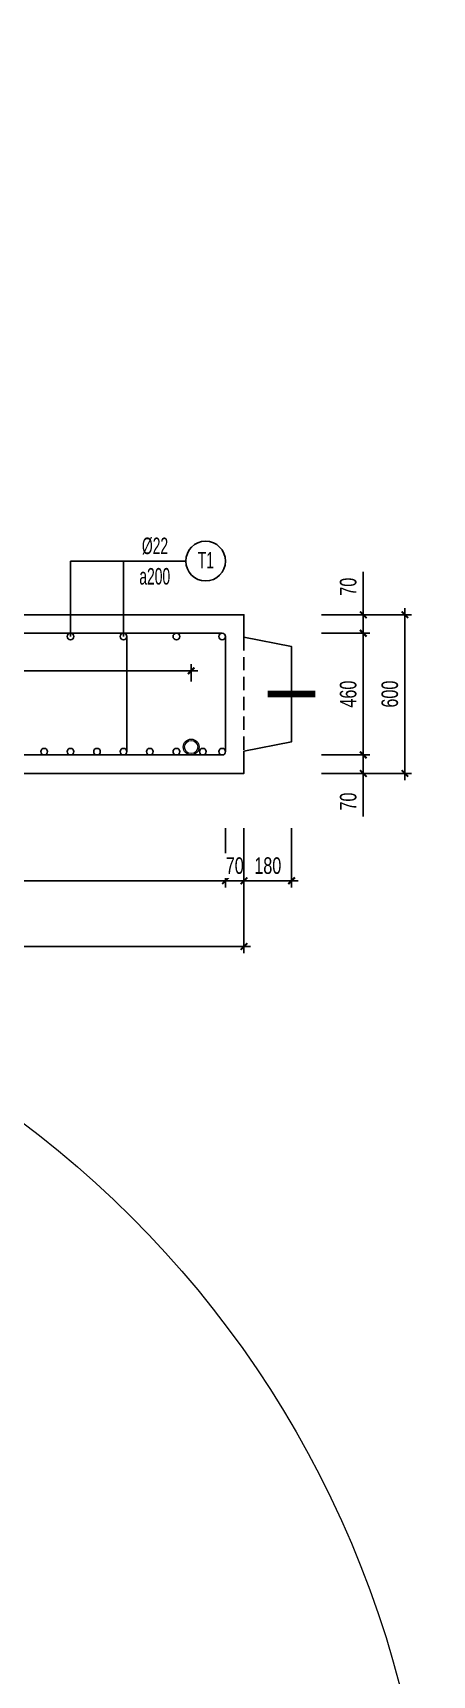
# Model space of a CAD drawing. Header units: millimetres. Extents: x -147841 to 368790, y -162721 to 84261.
# Drawn here: x 256343 to 257852, y -103522 to -97313 of the extents above; entities that cross this region are included whole.
import ezdxf
from ezdxf.enums import TextEntityAlignment as Align

# ---------------------------------------------------------------- set-up
doc = ezdxf.new("R2010")
doc.units = ezdxf.units.MM
doc.header["$LTSCALE"] = 1000
doc.header["$MEASUREMENT"] = 0
doc.header["$PDMODE"] = 1
doc.header["$PDSIZE"] = -10
doc.linetypes.add('DASHED', pattern=[0.75, 0.5, -0.25])
doc.layers.get('0').update_dxf_attribs({"linetype": 'CONTINUOUS', "lineweight": 18})
doc.layers.get('DEFPOINTS').update_dxf_attribs({"color": 5, "linetype": 'CONTINUOUS', "lineweight": 18})
for name, color, linetype, lineweight in [('0-THAY', 7, 'CONTINUOUS', 18), ('ccu11-Dim', 8, 'CONTINUOUS', 18), ('DIM', 8, 'CONTINUOUS', 18)]:
    doc.layers.add(name, color=color, linetype=linetype, lineweight=lineweight)
for name, color, linetype in [('ccu11-Khuat', 9, 'DASHED'), ('ccu11-Manh', 8, 'CONTINUOUS'), ('ccu11-Thep', 4, 'CONTINUOUS'), ('ccu11-Thepdai', 6, 'CONTINUOUS'), ('KC-Cotthep', 8, 'CONTINUOUS'), ('KC-Dim', 8, 'CONTINUOUS'), ('KC-Manh', 8, 'CONTINUOUS'), ('KC-Thay', 7, 'CONTINUOUS')]:
    doc.layers.add(name, color=color, linetype=linetype)
doc.styles.add('ARIAL', font='arial.ttf', dxfattribs={"width": 0.7})
doc.styles.add('ccu11-dim', font='vnsimli.shx', dxfattribs={"width": 0.65, "bigfont": 'bigfont.shx'})
doc.dimstyles.new('2.5-25', dxfattribs={"dimscale": 25, "dimtxt": 2.5, "dimasz": 1, "dimexe": 1, "dimexo": 2, "dimgap": 1, "dimtad": 1, "dimdec": 1, "dimrnd": 5, "dimdsep": 46, "dimtxsty": 'ARIAL', "dimblk": 'ARCHTICK', "dimcen": -1, "dimdle": 1, "dimclrd": 256, "dimclre": 256, "dimclrt": 3, "dimadec": 0, "dimazin": 2, "dimtfac": 0.1, "dimtdec": 1, "dimtmove": 0, "dimatfit": 1, "dimldrblk": 'ARCHTICK', "dimfxl": 1, "dimtvp": 0.833333, "dimtfill": 1, "dimtolj": 1, "dimtzin": 12, "dimarcsym": 0})
doc.dimstyles.new('ccu11-100x4', dxfattribs={"dimscale": 100, "dimtxt": 2.5, "dimasz": 1, "dimexe": 1, "dimexo": 2, "dimgap": 1, "dimtad": 1, "dimdec": 0, "dimlfac": 0.25, "dimdsep": 46, "dimtxsty": 'ccu11-dim', "dimblk": 'ARCHTICK', "dimcen": -1, "dimdle": 1, "dimclrd": 256, "dimclre": 256, "dimclrt": 31, "dimadec": 0, "dimazin": 2, "dimtfac": 0.1, "dimtdec": 0, "dimtmove": 0, "dimatfit": 1, "dimldrblk": 'ARCHTICK', "dimfxl": 1, "dimtvp": 0.833333, "dimtolj": 1, "dimtzin": 12, "dimarcsym": 0})

# ---------------------------------------------------------------- blocks, each defined once
blk = doc.blocks.new('_ARCHTICK')
at = {"color": 0, "linetype": 'ByBlock', "const_width": 0.3}
blk.add_lwpolyline([(-0.5, -0.5), (0.5, 0.5)], dxfattribs=at)
blk = doc.blocks.new('*D424')
at = {"layer": 'DEFPOINTS', "color": 0, "linetype": 'ByBlock', "ltscale": 30, "transparency": 16777216}
for p in [(251890.6, -100269.7), (257070.6, -100269.7), (257070.6, -100518.4)]:
    blk.add_point(p, dxfattribs=at)
at = {"layer": 'KC-Dim', "linetype": 'ByBlock', "lineweight": -2, "ltscale": 30, "transparency": 16777216}
for p, q in [((251890.6, -100319.7), (251890.6, -100543.4)), ((257070.6, -100319.7), (257070.6, -100543.4)), ((251865.6, -100518.4), (257095.6, -100518.4))]:
    blk.add_line(p, q, dxfattribs=at)
at = {"layer": 'KC-Dim', "linetype": 'ByBlock', "lineweight": -2, "ltscale": 30, "transparency": 16777216, "xscale": 25, "yscale": 25, "zscale": 25, "rotation": 180}
blk.add_blockref('_ARCHTICK', (251890.6, -100518.4), dxfattribs=at)
at = {"layer": 'KC-Dim', "linetype": 'ByBlock', "lineweight": -2, "ltscale": 30, "transparency": 16777216, "xscale": 25, "yscale": 25, "zscale": 25}
blk.add_blockref('_ARCHTICK', (257070.6, -100518.4), dxfattribs=at)
at = {"layer": 'KC-Dim', "color": 3, "linetype": 'ByBlock', "ltscale": 30, "transparency": 16777216, "insert": (254480.6, -100461.5), "char_height": 62.5, "attachment_point": 5, "style": 'ARIAL', "bg_fill": 3, "box_fill_scale": 1.25, "bg_fill_color": 256, "bg_fill_true_color": 13158600, "bg_fill_transparency": 0}
blk.add_mtext('\\A1;5180', dxfattribs=at)
blk = doc.blocks.new('*D425')
at = {"layer": 'DEFPOINTS', "color": 0, "linetype": 'ByBlock', "ltscale": 30, "transparency": 16777216}
for p in [(251540.6, -100269.7), (257140.6, -100269.7), (257140.6, -100767)]:
    blk.add_point(p, dxfattribs=at)
at = {"layer": 'KC-Dim', "linetype": 'ByBlock', "lineweight": -2, "ltscale": 30, "transparency": 16777216}
for p, q in [((251540.6, -100319.7), (251540.6, -100792)), ((257140.6, -100319.7), (257140.6, -100792)), ((251515.6, -100767), (257165.6, -100767))]:
    blk.add_line(p, q, dxfattribs=at)
at = {"layer": 'KC-Dim', "linetype": 'ByBlock', "lineweight": -2, "ltscale": 30, "transparency": 16777216, "xscale": 25, "yscale": 25, "zscale": 25, "rotation": 180}
blk.add_blockref('_ARCHTICK', (251540.6, -100767), dxfattribs=at)
at = {"layer": 'KC-Dim', "linetype": 'ByBlock', "lineweight": -2, "ltscale": 30, "transparency": 16777216, "xscale": 25, "yscale": 25, "zscale": 25}
blk.add_blockref('_ARCHTICK', (257140.6, -100767), dxfattribs=at)
at = {"layer": 'KC-Dim', "color": 3, "linetype": 'ByBlock', "ltscale": 30, "transparency": 16777216, "insert": (254340.6, -100710.1), "char_height": 62.5, "attachment_point": 5, "style": 'ARIAL', "bg_fill": 3, "box_fill_scale": 1.25, "bg_fill_color": 256, "bg_fill_true_color": 13158600, "bg_fill_transparency": 0}
blk.add_mtext('\\A1;5600', dxfattribs=at)
blk = doc.blocks.new('*D426')
at = {"layer": 'DEFPOINTS', "color": 0, "linetype": 'ByBlock', "ltscale": 30, "transparency": 16777216}
for p in [(257383.7, -99512.8), (257748.7, -99512.8), (257383.7, -100112.8)]:
    blk.add_point(p, dxfattribs=at)
at = {"layer": 'KC-Dim', "linetype": 'ByBlock', "lineweight": -2, "ltscale": 30, "transparency": 16777216}
for p, q in [((257433.7, -99512.8), (257773.7, -99512.8)), ((257748.7, -100137.8), (257748.7, -99487.8)), ((257433.7, -100112.8), (257773.7, -100112.8))]:
    blk.add_line(p, q, dxfattribs=at)
at = {"layer": 'KC-Dim', "linetype": 'ByBlock', "lineweight": -2, "ltscale": 30, "transparency": 16777216, "xscale": 25, "yscale": 25, "zscale": 25}
for p, rotation in [((257748.7, -99512.8), 90), ((257748.7, -100112.8), 270)]:
    blk.add_blockref('_ARCHTICK', p, dxfattribs=dict(at, rotation=rotation))
at = {"layer": 'KC-Dim', "color": 3, "linetype": 'ByBlock', "ltscale": 30, "transparency": 16777216, "insert": (257691.8, -99812.8), "char_height": 62.5, "attachment_point": 5, "rotation": 90, "style": 'ARIAL', "bg_fill": 3, "box_fill_scale": 1.25, "bg_fill_color": 256, "bg_fill_true_color": 13158600, "bg_fill_transparency": 0}
blk.add_mtext('\\A1;600', dxfattribs=at)
blk = doc.blocks.new('*D427')
at = {"layer": 'DEFPOINTS', "color": 0, "linetype": 'ByBlock', "ltscale": 30, "transparency": 16777216}
for p in [(257383.7, -99582.8), (257383.7, -100042.8), (257591.5, -100042.8)]:
    blk.add_point(p, dxfattribs=at)
at = {"layer": 'KC-Dim', "linetype": 'ByBlock', "lineweight": -2, "ltscale": 30, "transparency": 16777216}
for p, q in [((257433.7, -99582.8), (257616.5, -99582.8)), ((257591.5, -99557.8), (257591.5, -100067.8)), ((257433.7, -100042.8), (257616.5, -100042.8))]:
    blk.add_line(p, q, dxfattribs=at)
at = {"layer": 'KC-Dim', "linetype": 'ByBlock', "lineweight": -2, "ltscale": 30, "transparency": 16777216, "xscale": 25, "yscale": 25, "zscale": 25}
for p, rotation in [((257591.5, -99582.8), 90), ((257591.5, -100042.8), 270)]:
    blk.add_blockref('_ARCHTICK', p, dxfattribs=dict(at, rotation=rotation))
at = {"layer": 'KC-Dim', "color": 3, "linetype": 'ByBlock', "ltscale": 30, "transparency": 16777216, "insert": (257534.6, -99812.8), "char_height": 62.5, "attachment_point": 5, "rotation": 90, "style": 'ARIAL', "bg_fill": 3, "box_fill_scale": 1.25, "bg_fill_color": 256, "bg_fill_true_color": 13158600, "bg_fill_transparency": 0}
blk.add_mtext('\\A1;460', dxfattribs=at)
blk = doc.blocks.new('*D428')
at = {"layer": 'DEFPOINTS', "color": 0, "linetype": 'ByBlock', "ltscale": 30, "transparency": 16777216}
for p in [(257383.7, -99512.8), (257591.5, -99512.8), (257383.7, -99582.8)]:
    blk.add_point(p, dxfattribs=at)
at = {"layer": 'KC-Dim', "linetype": 'ByBlock', "lineweight": -2, "ltscale": 30, "transparency": 16777216}
for p, q in [((257591.5, -99512.8), (257591.5, -99350.7)), ((257433.7, -99512.8), (257616.5, -99512.8)), ((257591.5, -99582.8), (257591.5, -99512.8)), ((257433.7, -99582.8), (257616.5, -99582.8)), ((257591.5, -99582.8), (257591.5, -99607.8))]:
    blk.add_line(p, q, dxfattribs=at)
at = {"layer": 'KC-Dim', "linetype": 'ByBlock', "lineweight": -2, "ltscale": 30, "transparency": 16777216, "xscale": 25, "yscale": 25, "zscale": 25}
for p, rotation in [((257591.5, -99512.8), 270), ((257591.5, -99582.8), 90)]:
    blk.add_blockref('_ARCHTICK', p, dxfattribs=dict(at, rotation=rotation))
at = {"layer": 'KC-Dim', "color": 3, "linetype": 'ByBlock', "ltscale": 30, "transparency": 16777216, "insert": (257534.6, -99406.7), "char_height": 62.5, "attachment_point": 5, "rotation": 90, "style": 'ARIAL', "bg_fill": 3, "box_fill_scale": 1.25, "bg_fill_color": 256, "bg_fill_true_color": 13158600, "bg_fill_transparency": 0}
blk.add_mtext('\\A1;70', dxfattribs=at)
blk = doc.blocks.new('*D429')
at = {"layer": 'DEFPOINTS', "color": 0, "linetype": 'ByBlock', "ltscale": 30, "transparency": 16777216}
for p in [(257383.7, -100042.8), (257383.7, -100112.8), (257591.5, -100112.8)]:
    blk.add_point(p, dxfattribs=at)
at = {"layer": 'KC-Dim', "linetype": 'ByBlock', "lineweight": -2, "ltscale": 30, "transparency": 16777216}
for p, q in [((257591.5, -100042.8), (257591.5, -100017.8)), ((257433.7, -100042.8), (257616.5, -100042.8)), ((257591.5, -100042.8), (257591.5, -100112.8)), ((257433.7, -100112.8), (257616.5, -100112.8)), ((257591.5, -100112.8), (257591.5, -100275))]:
    blk.add_line(p, q, dxfattribs=at)
at = {"layer": 'KC-Dim', "linetype": 'ByBlock', "lineweight": -2, "ltscale": 30, "transparency": 16777216, "xscale": 25, "yscale": 25, "zscale": 25}
for p, rotation in [((257591.5, -100042.8), 270), ((257591.5, -100112.8), 90)]:
    blk.add_blockref('_ARCHTICK', p, dxfattribs=dict(at, rotation=rotation))
at = {"layer": 'KC-Dim', "color": 3, "linetype": 'ByBlock', "ltscale": 30, "transparency": 16777216, "insert": (257534.6, -100218.9), "char_height": 62.5, "attachment_point": 5, "rotation": 90, "style": 'ARIAL', "bg_fill": 3, "box_fill_scale": 1.25, "bg_fill_color": 256, "bg_fill_true_color": 13158600, "bg_fill_transparency": 0}
blk.add_mtext('\\A1;70', dxfattribs=at)
blk = doc.blocks.new('*D430')
at = {"layer": 'DEFPOINTS', "color": 0, "ltscale": 3000, "transparency": 16777216}
for p in [(257070.6, -100269.7), (257140.6, -100269.7)]:
    blk.add_point(p, dxfattribs=at)
at = {"layer": 'KC-Dim', "lineweight": -2, "ltscale": 3000, "transparency": 16777216}
for p, q in [((257070.6, -100319.7), (257070.6, -100543.4)), ((257140.6, -100319.7), (257140.6, -100543.4)), ((257045.6, -100518.4), (257165.6, -100518.4))]:
    blk.add_line(p, q, dxfattribs=at)
at = {"layer": 'KC-Dim', "lineweight": -2, "ltscale": 3000, "transparency": 16777216, "xscale": 25, "yscale": 25, "zscale": 25, "rotation": 180}
blk.add_blockref('_ARCHTICK', (257070.6, -100518.4), dxfattribs=at)
at = {"layer": 'KC-Dim', "lineweight": -2, "ltscale": 3000, "transparency": 16777216, "xscale": 25, "yscale": 25, "zscale": 25}
blk.add_blockref('_ARCHTICK', (257140.6, -100518.4), dxfattribs=at)
at = {"layer": 'KC-Dim', "color": 3, "ltscale": 3000, "transparency": 16777216, "insert": (257105.6, -100461.5), "char_height": 62.5, "attachment_point": 5, "style": 'ARIAL', "bg_fill": 3, "box_fill_scale": 1.25, "bg_fill_color": 256, "bg_fill_true_color": 13158600, "bg_fill_transparency": 0}
blk.add_mtext('\\A1;70', dxfattribs=at)
at = {"layer": 'DEFPOINTS', "color": 0, "ltscale": 3000, "transparency": 16777216}
blk.add_point((257140.6, -100518.4), dxfattribs=at)
blk = doc.blocks.new('*D431')
at = {"layer": 'DEFPOINTS', "color": 0, "ltscale": 3000, "transparency": 16777216}
for p in [(257140.6, -100269.7), (257320.6, -100269.7)]:
    blk.add_point(p, dxfattribs=at)
at = {"layer": 'KC-Dim', "lineweight": -2, "ltscale": 3000, "transparency": 16777216}
for p, q in [((257140.6, -100319.7), (257140.6, -100543.4)), ((257320.6, -100319.7), (257320.6, -100543.4)), ((257115.6, -100518.4), (257345.6, -100518.4))]:
    blk.add_line(p, q, dxfattribs=at)
at = {"layer": 'KC-Dim', "color": 3, "ltscale": 3000, "transparency": 16777216, "insert": (257230.6, -100461.5), "char_height": 62.5, "attachment_point": 5, "style": 'ARIAL', "bg_fill": 3, "box_fill_scale": 1.25, "bg_fill_color": 256, "bg_fill_true_color": 13158600, "bg_fill_transparency": 0}
blk.add_mtext('\\A1;180', dxfattribs=at)
at = {"layer": 'DEFPOINTS', "color": 0, "ltscale": 3000, "transparency": 16777216}
blk.add_point((257320.6, -100518.4), dxfattribs=at)
at = {"layer": 'KC-Dim', "lineweight": -2, "ltscale": 3000, "transparency": 16777216, "xscale": 25, "yscale": 25, "zscale": 25, "rotation": 180}
blk.add_blockref('_ARCHTICK', (257140.6, -100518.4), dxfattribs=at)
at = {"layer": 'KC-Dim', "lineweight": -2, "ltscale": 3000, "transparency": 16777216, "xscale": 25, "yscale": 25, "zscale": 25}
blk.add_blockref('_ARCHTICK', (257320.6, -100518.4), dxfattribs=at)
blk = doc.blocks.new('*U414')
at = {"layer": 'ccu11-Thepdai', "flags": 128}
blk.add_lwpolyline([(-50, 230), (37.5, 230, -0.414214), (50, 217.5), (50, -114.4), (50, -217.5, -0.414214), (37.5, -230), (-50, -230)], format="xyb", dxfattribs=at)
blk = doc.blocks.new('*U415')
at = {"layer": 'DIM', "color": 0, "linetype": 'ByBlock', "lineweight": -2, "transparency": 16777216}
for p in [(0, 0), (400, 0), (800, 0), (1200, 0), (1600, 0)]:
    blk.add_blockref('*U414', p, dxfattribs=at)
blk = doc.blocks.new('*D1504')
at = {"layer": 'DEFPOINTS', "color": 0, "linetype": 'ByBlock', "ltscale": 30, "transparency": 16777216}
for p in [(222151.3, -97642), (222151.3, -97743.7), (220951.3, -97830)]:
    blk.add_point(p, dxfattribs=at)
at = {"layer": 'KC-Dim', "linetype": 'ByBlock', "lineweight": -2, "ltscale": 30, "transparency": 16777216}
for p, q in [((220951.3, -97780), (220951.3, -97718.7)), ((222151.3, -97692), (222151.3, -97768.7)), ((220926.3, -97743.7), (222176.3, -97743.7))]:
    blk.add_line(p, q, dxfattribs=at)
at = {"layer": 'KC-Dim', "linetype": 'ByBlock', "lineweight": -2, "ltscale": 30, "transparency": 16777216, "xscale": 25, "yscale": 25, "zscale": 25, "rotation": 180}
blk.add_blockref('_ARCHTICK', (220951.3, -97743.7), dxfattribs=at)
at = {"layer": 'KC-Dim', "linetype": 'ByBlock', "lineweight": -2, "ltscale": 30, "transparency": 16777216, "xscale": 25, "yscale": 25, "zscale": 25}
blk.add_blockref('_ARCHTICK', (222151.3, -97743.7), dxfattribs=at)
at = {"layer": 'KC-Dim', "color": 3, "linetype": 'ByBlock', "ltscale": 30, "transparency": 16777216, "insert": (221551.3, -97686.8), "char_height": 62.5, "attachment_point": 5, "style": 'ARIAL', "bg_fill": 3, "box_fill_scale": 1.25, "bg_fill_color": 256, "bg_fill_true_color": 13158600, "bg_fill_transparency": 0}
blk.add_mtext('\\A1;1200', dxfattribs=at)
blk = doc.blocks.new('*D1505')
at = {"layer": 'DEFPOINTS', "color": 0, "linetype": 'ByBlock', "ltscale": 30, "transparency": 16777216}
for p in [(222151.3, -97642), (223346.3, -97743.7), (223346.3, -97833.7)]:
    blk.add_point(p, dxfattribs=at)
at = {"layer": 'KC-Dim', "linetype": 'ByBlock', "lineweight": -2, "ltscale": 30, "transparency": 16777216}
for p, q in [((222151.3, -97692), (222151.3, -97768.7)), ((223346.3, -97783.7), (223346.3, -97718.7)), ((222126.3, -97743.7), (223371.3, -97743.7))]:
    blk.add_line(p, q, dxfattribs=at)
at = {"layer": 'KC-Dim', "linetype": 'ByBlock', "lineweight": -2, "ltscale": 30, "transparency": 16777216, "xscale": 25, "yscale": 25, "zscale": 25, "rotation": 180}
blk.add_blockref('_ARCHTICK', (222151.3, -97743.7), dxfattribs=at)
at = {"layer": 'KC-Dim', "linetype": 'ByBlock', "lineweight": -2, "ltscale": 30, "transparency": 16777216, "xscale": 25, "yscale": 25, "zscale": 25}
blk.add_blockref('_ARCHTICK', (223346.3, -97743.7), dxfattribs=at)
at = {"layer": 'KC-Dim', "color": 3, "linetype": 'ByBlock', "ltscale": 30, "transparency": 16777216, "insert": (222748.8, -97686.8), "char_height": 62.5, "attachment_point": 5, "style": 'ARIAL', "bg_fill": 3, "box_fill_scale": 1.25, "bg_fill_color": 256, "bg_fill_true_color": 13158600, "bg_fill_transparency": 0}
blk.add_mtext('\\A1;1195', dxfattribs=at)
blk = doc.blocks.new('*D1506')
at = {"layer": 'DEFPOINTS', "color": 0, "linetype": 'ByBlock', "ltscale": 30, "transparency": 16777216}
for p in [(224541.3, -97642), (224541.3, -97743.7), (223346.3, -97833.7)]:
    blk.add_point(p, dxfattribs=at)
at = {"layer": 'KC-Dim', "linetype": 'ByBlock', "lineweight": -2, "ltscale": 30, "transparency": 16777216}
for p, q in [((223346.3, -97783.7), (223346.3, -97718.7)), ((224541.3, -97692), (224541.3, -97768.7)), ((223321.3, -97743.7), (224566.3, -97743.7))]:
    blk.add_line(p, q, dxfattribs=at)
at = {"layer": 'KC-Dim', "linetype": 'ByBlock', "lineweight": -2, "ltscale": 30, "transparency": 16777216, "xscale": 25, "yscale": 25, "zscale": 25, "rotation": 180}
blk.add_blockref('_ARCHTICK', (223346.3, -97743.7), dxfattribs=at)
at = {"layer": 'KC-Dim', "linetype": 'ByBlock', "lineweight": -2, "ltscale": 30, "transparency": 16777216, "xscale": 25, "yscale": 25, "zscale": 25}
blk.add_blockref('_ARCHTICK', (224541.3, -97743.7), dxfattribs=at)
at = {"layer": 'KC-Dim', "color": 3, "linetype": 'ByBlock', "ltscale": 30, "transparency": 16777216, "insert": (223943.8, -97686.8), "char_height": 62.5, "attachment_point": 5, "style": 'ARIAL', "bg_fill": 3, "box_fill_scale": 1.25, "bg_fill_color": 256, "bg_fill_true_color": 13158600, "bg_fill_transparency": 0}
blk.add_mtext('\\A1;1195', dxfattribs=at)
blk = doc.blocks.new('*D1507')
at = {"layer": 'DEFPOINTS', "color": 0, "linetype": 'ByBlock', "ltscale": 30, "transparency": 16777216}
for p in [(224541.3, -97642), (225941.3, -97743.7), (225941.3, -97833.7)]:
    blk.add_point(p, dxfattribs=at)
at = {"layer": 'KC-Dim', "linetype": 'ByBlock', "lineweight": -2, "ltscale": 30, "transparency": 16777216}
for p, q in [((224541.3, -97692), (224541.3, -97768.7)), ((225941.3, -97783.7), (225941.3, -97718.7)), ((224516.3, -97743.7), (225966.3, -97743.7))]:
    blk.add_line(p, q, dxfattribs=at)
at = {"layer": 'KC-Dim', "linetype": 'ByBlock', "lineweight": -2, "ltscale": 30, "transparency": 16777216, "xscale": 25, "yscale": 25, "zscale": 25, "rotation": 180}
blk.add_blockref('_ARCHTICK', (224541.3, -97743.7), dxfattribs=at)
at = {"layer": 'KC-Dim', "linetype": 'ByBlock', "lineweight": -2, "ltscale": 30, "transparency": 16777216, "xscale": 25, "yscale": 25, "zscale": 25}
blk.add_blockref('_ARCHTICK', (225941.3, -97743.7), dxfattribs=at)
at = {"layer": 'KC-Dim', "color": 3, "linetype": 'ByBlock', "ltscale": 30, "transparency": 16777216, "insert": (225241.3, -97686.8), "char_height": 62.5, "attachment_point": 5, "style": 'ARIAL', "bg_fill": 3, "box_fill_scale": 1.25, "bg_fill_color": 256, "bg_fill_true_color": 13158600, "bg_fill_transparency": 0}
blk.add_mtext('\\A1;1400', dxfattribs=at)
blk = doc.blocks.new('A$C260038B3')
at = {"layer": '0-THAY', "linetype": 'Continuous'}
for radius in [120, 100]:
    blk.add_circle((0, 0), radius, dxfattribs=at)
blk = doc.blocks.new('*U412')
at = {"layer": 'ccu11-Thep'}
blk.add_circle((0, 0), 12.5, dxfattribs=at)
blk = doc.blocks.new('*U413')
at = {"layer": 'KC-Dim', "color": 0, "linetype": 'ByBlock', "lineweight": -2, "transparency": 16777216}
for p in [(0, 0), (200, 0), (400, 0), (600, 0), (800, 0), (1000, 0), (1200, 0), (1400, 0), (1600, 0), (1800, 0), (2000, 0), (2200, 0), (2400, 0), (2600, 0), (2800, 0), (3000, 0), (3200, 0), (3400, 0), (3600, 0), (3800, 0), (4000, 0), (4200, 0), (4400, 0), (4600, 0), (4800, 0)]:
    blk.add_blockref('*U412', p, dxfattribs=at)
blk = doc.blocks.new('att_thep_2')
blk.add_circle((-300, 0), 300)
at = {"color": 3, "style": 'ARIAL', "width": 0.6}
blk.add_attdef('DK', text='', height=250, dxfattribs=at).set_placement((467, 105), align=Align.CENTER)
at = {"color": 31, "style": 'ARIAL', "width": 0.6}
blk.add_attdef('SH', text='', height=250, dxfattribs=at).set_placement((-281, -111), align=Align.CENTER)
at = {"color": 2, "style": 'ARIAL', "width": 0.6}
blk.add_attdef('KC', text='', height=250, dxfattribs=at).set_placement((472, -355), align=Align.CENTER)
blk = doc.blocks.new('saw6-56')
at = {"layer": 'ccu11-Dim', "ltscale": 3000, "xscale": 0.25, "yscale": 0.25, "zscale": 0.25}
for p in [(220951.28, -98031.45), (223346.28, -98027.45), (225941.28, -98031.74)]:
    blk.add_blockref('A$C260038B3', p, dxfattribs=at)
at = {"layer": 'KC-Dim', "linetype": 'ByBlock', "ltscale": 30}
dim = blk.add_linear_dim(base=(222151.28, -97743.7), p1=(220951.28, -97829.95), p2=(222151.28, -97642.01), dimstyle='2.5-25', dxfattribs=at)
dim.commit()
dim.dimension.update_dxf_attribs({"geometry": '*D1504', "text_midpoint": (221551.28, -97686.79)})
dim = blk.add_linear_dim(base=(223346.28, -97743.7), p1=(222151.28, -97642.01), p2=(223346.28, -97833.73), dimstyle='2.5-25', dxfattribs=at)
dim.commit()
dim.dimension.update_dxf_attribs({"geometry": '*D1505', "text_midpoint": (222748.78, -97686.79)})
at = {"layer": 'ccu11-Dim', "ltscale": 3000, "xscale": 0.25, "yscale": 0.25, "zscale": 0.25}
blk.add_blockref('A$C260038B3', (222151.28, -97631.73), dxfattribs=at)
at = {"layer": 'KC-Dim', "linetype": 'ByBlock', "ltscale": 30}
dim = blk.add_linear_dim(base=(224541.28, -97743.7), p1=(223346.28, -97833.73), p2=(224541.28, -97642.01), dimstyle='2.5-25', dxfattribs=at)
dim.commit()
dim.dimension.update_dxf_attribs({"geometry": '*D1506', "text_midpoint": (223943.78, -97686.79)})
dim = blk.add_linear_dim(base=(225941.28, -97743.7), p1=(224541.28, -97642.01), p2=(225941.28, -97833.72), dimstyle='2.5-25', dxfattribs=at)
dim.commit()
dim.dimension.update_dxf_attribs({"geometry": '*D1507', "text_midpoint": (225241.28, -97686.79)})
at = {"layer": 'ccu11-Dim', "ltscale": 3000, "xscale": 0.25, "yscale": 0.25, "zscale": 0.25}
blk.add_blockref('A$C260038B3', (224541.28, -97631.73), dxfattribs=at)

msp = doc.modelspace()

# ---------------------------------------------------------------- linework, layer by layer
at = {"layer": 'ccu11-Khuat', "ltscale": 0.1}
msp.add_line((257140.59, -99597.82), (257140.59, -100027.82), dxfattribs=at)
at = {"layer": 'ccu11-Thep', "const_width": 25}
msp.add_lwpolyline([(257230.59, -99812.82), (257410.59, -99812.82)], dxfattribs=at)
at = {"layer": 'ccu11-Thep'}
for centre in [(257058.09, -99595.32), (257058.09, -100030.32)]:
    msp.add_circle(centre, 12.5, dxfattribs=at)
at = {"layer": 'ccu11-Thepdai'}
msp.add_lwpolyline([(254285.09, -100042.82), (257058.09, -100042.82, 0.4142136), (257070.59, -100030.32), (257070.59, -99595.32, 0.4142136), (257058.09, -99582.82), (254285.09, -99582.82, 0.4142136), (254272.59, -99595.32), (254272.59, -100030.32, 0.4142136)], format="xyb", close=True, dxfattribs=at)
at = {"layer": 'KC-Thay', "flags": 128}
msp.add_lwpolyline([(254340.59, -100112.82), (251540.59, -100112.82), (251540.59, -100027.82), (251720.59, -99992.82), (251720.59, -99632.82), (251540.59, -99597.82), (251540.59, -99512.82), (254040.59, -99512.82), (254040.59, -97312.82), (254125.59, -97312.82), (254160.59, -97492.82), (254520.59, -97492.82), (254555.59, -97312.82), (254640.59, -97312.82), (254640.59, -99512.82), (257140.59, -99512.82), (257140.59, -99597.82), (257320.59, -99632.82), (257320.59, -99992.82), (257140.59, -100027.82), (257140.59, -100112.82), (254040.59, -100112.82)], dxfattribs=at)

# ---------------------------------------------------------------- block references
at = {"layer": 'DIM'}
msp.add_blockref('*U415', (255047.59, -99812.82), dxfattribs=at)
at = {"layer": 'KC-Cotthep'}
ref = msp.add_blockref('att_thep_2', (256920.64, -99309.78), dxfattribs=dict(at, xscale=-0.25, yscale=0.25, zscale=0.25))
ref.add_attrib('KC', 'a200', dxfattribs={"layer": '0', "color": 2, "height": 62.5, "style": 'ARIAL', "width": 0.6}).set_placement((256803.29, -99398.6), align=Align.CENTER)
ref.add_attrib('DK', '%%C22', dxfattribs={"layer": '0', "color": 2, "height": 62.5, "style": 'ARIAL', "width": 0.6}).set_placement((256804.37, -99283.42), align=Align.CENTER)
ref.add_attrib('SH', 'T1', dxfattribs={"layer": '0', "color": 31, "height": 62.5, "style": 'ARIAL', "width": 0.6}).set_placement((256996.67, -99337.65), align=Align.CENTER)

# ---------------------------------------------------------------- dimensions: what is measured, and where the dimension line sits
at = {"layer": 'KC-Dim', "linetype": 'ByBlock', "ltscale": 30}
dim = msp.add_linear_dim(base=(257070.59, -100518.44), p1=(251890.59, -100269.72), p2=(257070.59, -100269.72), dimstyle='2.5-25', dxfattribs=at)
dim.commit()
dim.dimension.update_dxf_attribs({"geometry": '*D424', "text_midpoint": (254480.59, -100461.53)})

# ---------------------------------------------------------------- next in the draw order: block references
at = {"layer": 'KC-Manh'}
msp.add_blockref('saw6-56', (30999.77, -1981.08), dxfattribs=at)

# ---------------------------------------------------------------- next in the draw order: dimensions: what is measured, and where the dimension line sits
at = {"layer": 'KC-Dim', "linetype": 'ByBlock', "ltscale": 30}
dim = msp.add_linear_dim(base=(257748.67, -99512.82), p1=(257383.67, -100112.82), p2=(257383.67, -99512.82), angle=90, dimstyle='2.5-25', dxfattribs=at)
dim.commit()
dim.dimension.update_dxf_attribs({"geometry": '*D426', "text_midpoint": (257691.76, -99812.82)})
dim = msp.add_linear_dim(base=(257140.59, -100766.99), p1=(251540.59, -100269.72), p2=(257140.59, -100269.72), dimstyle='2.5-25', dxfattribs=at)
dim.commit()
dim.dimension.update_dxf_attribs({"geometry": '*D425', "text_midpoint": (254340.59, -100710.08)})

# ---------------------------------------------------------------- next in the draw order: linework, layer by layer
at = {"layer": 'ccu11-Thep'}
for centre in [(256485.09, -99595.32), (256685.09, -99595.32), (256885.09, -99595.32), (256385.09, -100030.32), (256585.09, -100030.32), (256785.09, -100030.32), (256985.09, -100030.32)]:
    msp.add_circle(centre, 12.5, dxfattribs=at)
at = {"layer": 'DEFPOINTS', "ltscale": 3000}
msp.add_circle((253972.59, -104532.81), 3879.12, dxfattribs=at)

# ---------------------------------------------------------------- next in the draw order: block references
at = {"layer": 'KC-Dim'}
msp.add_blockref('*U413', (252085.09, -100030.32), dxfattribs=at)

# ---------------------------------------------------------------- next in the draw order: dimensions: what is measured, and where the dimension line sits
at = {"layer": 'KC-Dim', "linetype": 'ByBlock', "ltscale": 30}
dim = msp.add_linear_dim(base=(257591.51, -100042.82), p1=(257383.67, -99582.82), p2=(257383.67, -100042.82), angle=90, dimstyle='2.5-25', dxfattribs=at)
dim.commit()
dim.dimension.update_dxf_attribs({"geometry": '*D427', "text_midpoint": (257534.6, -99812.82)})
at = {"layer": 'KC-Dim', "ltscale": 3000}
dim = msp.add_linear_dim(base=(257140.59, -100518.44), p1=(257070.59, -100269.72), p2=(257140.59, -100269.72), dimstyle='2.5-25', dxfattribs=at)
dim.commit()
dim.dimension.update_dxf_attribs({"geometry": '*D430', "text_midpoint": (257105.59, -100518.44), "dimtype": 160})

# ---------------------------------------------------------------- next in the draw order: leaders
at = {"layer": 'ccu11-Manh', "ltscale": 10}
for points in [[(256485.09, -99595.32), (256485.09, -99309.78), (256920.6, -99309.78)], [(256685.09, -99595.32), (256685.09, -99309.78), (256920.64, -99309.78)]]:
    msp.add_leader(points, dimstyle='ccu11-100x4', override={"dimgap": 1, "dimtad": 0, "dimldrblk": 'None'}, dxfattribs=at)

# ---------------------------------------------------------------- next in the draw order: dimensions: what is measured, and where the dimension line sits
at = {"layer": 'KC-Dim', "linetype": 'ByBlock', "ltscale": 30}
for base, p1, p2, picture, middle in [((257591.51, -99512.82), (257383.67, -99582.82), (257383.67, -99512.82), '*D428', (257534.6, -99406.74)), ((257591.51, -100112.82), (257383.67, -100042.82), (257383.67, -100112.82), '*D429', (257534.6, -100218.9))]:
    dim = msp.add_linear_dim(base=base, p1=p1, p2=p2, angle=90, dimstyle='2.5-25', dxfattribs=at)
    dim.commit()
    dim.dimension.update_dxf_attribs({"geometry": picture, "text_midpoint": middle})
at = {"layer": 'KC-Dim', "ltscale": 3000}
dim = msp.add_linear_dim(base=(257320.59, -100518.44), p1=(257140.59, -100269.72), p2=(257320.59, -100269.72), dimstyle='2.5-25', override={"dimtmove": 1}, dxfattribs=at)
dim.commit()
dim.dimension.update_dxf_attribs({"geometry": '*D431', "text_midpoint": (257230.59, -100518.44), "dimtype": 160})

doc.saveas('drawing.dxf')
